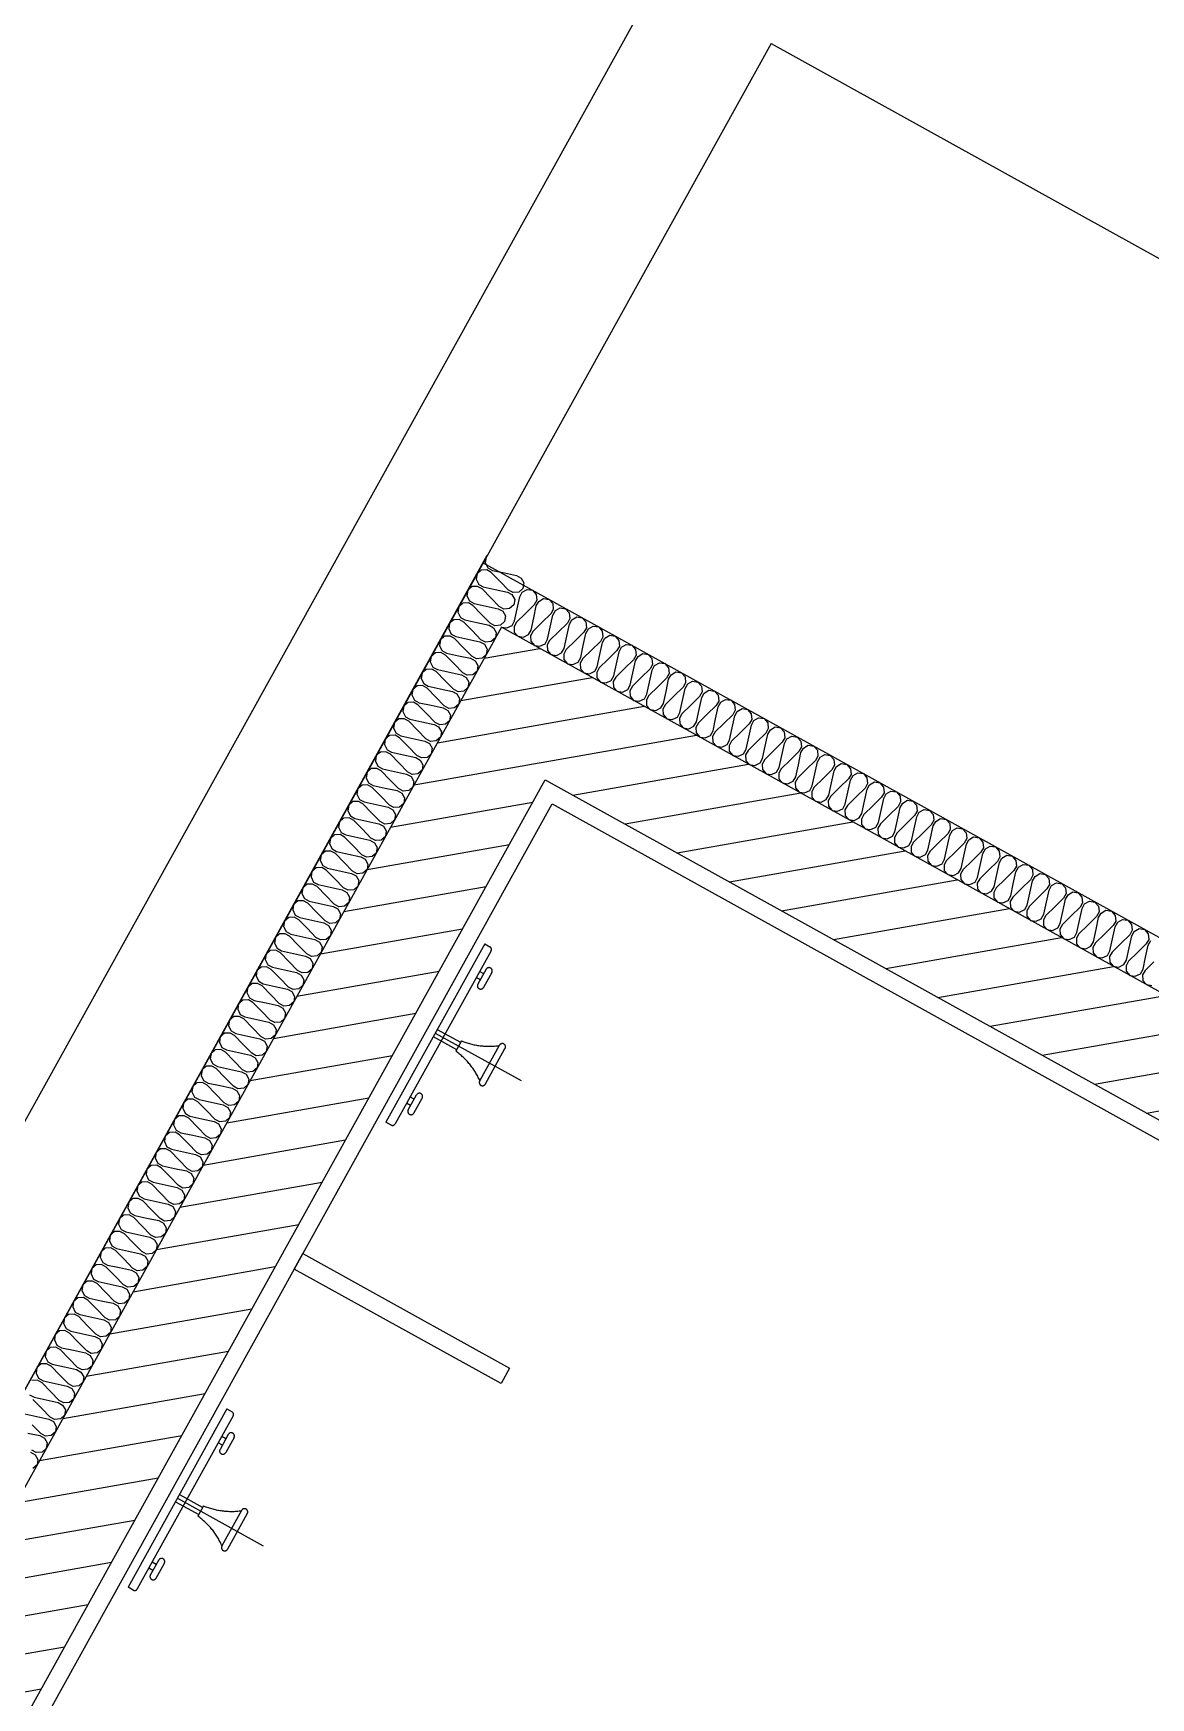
# Model space of a CAD drawing. Header units: millimetres. Extents: x -21000 to 567700, y 435000 to 850800.
# Drawn here: x 276781 to 278672, y 617824 to 620641 of the extents above; entities that cross this region are included whole.
import ezdxf
from ezdxf.xclip import XClip

# ---------------------------------------------------------------- set-up
doc = ezdxf.new("R2010")
doc.units = ezdxf.units.MM
doc.header["$LTSCALE"] = 700
doc.header["$XCLIPFRAME"] = 2
for name, pattern in [('AB_Pbase$0$12$0$HIDDEN', [0.375, 0.25, -0.125]), ('AB_Pbase$0$HIDDEN1', [0.375, 0.25, -0.125]), ('AB_Pbase$0$PHANTOM2', [1.25, 0.625, -0.125, 0.125, -0.125, 0.125, -0.125])]:
    doc.linetypes.add(name, pattern=pattern)
doc.layers.get('0').update_dxf_attribs({"color": 2})
for name, color, linetype in [('AB_Pbase$0$01-F-사우나 시설', 6, 'AB_Pbase$0$12$0$HIDDEN'), ('AB_Pbase$0$FIN', 6, 'Continuous'), ('AB_Pbase$0$HAT-BR', 5, 'Continuous'), ('AB_Pbase$0$I-EWAI_FL_WALL', 3, 'Continuous'), ('AB_Pbase$0$INS', 8, 'Continuous'), ('AB_Pbase$0$WAL', 3, 'Continuous')]:
    doc.layers.add(name, color=color, linetype=linetype)

# ---------------------------------------------------------------- blocks, each defined once
blk = doc.blocks.new('AB_Pbase$0$WRE')
at = {"layer": 'AB_Pbase$0$01-F-사우나 시설', "color": 5, "linetype": 'AB_Pbase$0$HIDDEN1', "ltscale": 100}
for p, q in [((9430, 4911.3), (9430, 5246.3)), ((9435, 5251.3), (9445, 5251.3)), ((9445, 4906.3), (9445, 5251.3)), ((9411, 5214.8), (9411, 5185.8)), ((9422, 5214.8), (9422, 5185.8)), ((9422, 5206.3), (9430, 5206.3)), ((9422, 5194.3), (9430, 5194.3)), ((9329, 5112.8), (9329, 5044.8)), ((9340, 5044.8), (9340, 5112.8)), ((9400, 5068.8), (9400, 5088.8)), ((9445, 5085.8), (9400, 5085.8)), ((9445, 5071.8), (9400, 5071.8)), ((9411, 4942.8), (9411, 4971.8)), ((9422, 4942.8), (9422, 4971.8)), ((9422, 4963.3), (9430, 4963.3)), ((9422, 4951.3), (9430, 4951.3)), ((9445, 4906.3), (9435, 4906.3))]:
    blk.add_line(p, q, dxfattribs=at)
at = {"layer": 'AB_Pbase$0$01-F-사우나 시설', "color": 1, "linetype": 'AB_Pbase$0$PHANTOM2', "ltscale": 2}
blk.add_line((9445, 5078.8), (9279, 5078.8), dxfattribs=at)
at = {"layer": 'AB_Pbase$0$01-F-사우나 시설', "color": 5, "linetype": 'AB_Pbase$0$HIDDEN1', "ltscale": 100}
for centre, radius, start, end in [((9435, 5246.3), 5, 90, 180), ((9416.5, 5214.8), 5.5, 0, 180), ((9416.5, 5185.8), 5.5, 180, 0), ((9334.5, 5113.3), 5.52, 355.0231, 184.9769), ((9414.1, 5211.2), 123.2, 232.9889, 263.4083), ((9334.5, 5044.3), 5.52, 175.0231, 4.9769), ((9414.1, 4946.5), 123.2, 96.5917, 127.0111), ((9416.5, 4971.8), 5.5, 0, 180), ((9416.5, 4942.8), 5.5, 180, 0), ((9435, 4911.3), 5, 180, 270)]:
    blk.add_arc(centre, radius, start, end, dxfattribs=at)
blk = doc.blocks.new('AB_Pbase$0$CON-106-B2F')
for p, q in [((-7230, -5330), (-2950, -5330)), ((-2950, -5550), (-7230, -5550)), ((-2950, -5550), (-2950, -7205))]:
    blk.add_line(p, q)
blk = doc.blocks.new('AB_Pbase$0$CON-106-B1F')
blk.add_blockref('AB_Pbase$0$CON-106-B2F', (0, 0))
blk = doc.blocks.new('AB_Pbase$0$지하1층 동골조')
at = {"rotation": 60.99999813646934}
blk.add_blockref('AB_Pbase$0$CON-106-B1F', (127660.4, -14071), dxfattribs=at)
blk = doc.blocks.new('AB_Pbase')
at = {"layer": 'AB_Pbase$0$HAT-BR'}
h = blk.add_hatch(dxfattribs=at)
h.set_pattern_fill('ANSI31', color=256, scale=20, angle=145)
h.paths.add_polyline_path([(235929.4, 604527.6), (236063.8, 604661.9), (238153, 602571.6), (240063.6, 606018.4), (240229.8, 605926.3), (238280.5, 602409.7), (237010.4, 601140.3), (237826.9, 600323.4), (237692.5, 600189.1), (236741.7, 601140.4), (238029, 602427)])
h.paths.add_polyline_path([(238632.8, 599517.1), (232550.1, 593437.5), (232684.4, 593303.2), (238767.1, 599382.7)])
h.paths.add_polyline_path([(239573, 598576.4), (244422.5, 593724.3), (238339.7, 587644.8), (238205.4, 587779.2), (244153.8, 593724.4), (239438.6, 598442)])
h.paths.add_polyline_path([(253366.3, 576146.8), (254890.9, 574621.3), (254756.5, 574487), (253231.9, 576012.5)], flags=17)
h.paths.add_polyline_path([(246954.3, 581883.1), (245525.6, 580455.2), (245391.3, 580589.5), (246820, 582017.5)])
h.paths.add_polyline_path([(247173.6, 582371), (252407.6, 587602.2), (252541.9, 587467.8), (247308, 582236.6)])
h.paths.add_polyline_path([(260580.1, 582120.7), (261142.4, 583135.1), (260976.2, 583227.2), (260414, 582212.8)], flags=17)
h.paths.add_polyline_path([(263886.9, 576046.1), (264234.4, 575698.5), (264194.3, 575658.4), (265114.4, 575148.5), (265206.5, 575314.6)])
edge = h.paths.add_edge_path()
edge.add_line((263638.9, 581842.7), (261303.6, 583137.2))
edge.add_line((261303.6, 583137.2), (261395.8, 583303.3))
edge.add_line((261395.8, 583303.3), (265930.7, 580789.6))
edge.add_line((265930.7, 580789.6), (269809.1, 587786.6))
edge.add_line((269809.1, 587786.6), (269975.3, 587694.4))
edge.add_line((269975.3, 587694.4), (266096.8, 580697.5))
edge.add_line((266096.8, 580697.5), (266534.1, 580455.1))
edge.add_line((266534.1, 580455.1), (266442, 580288.9))
edge.add_line((266442, 580288.9), (263805.1, 581750.6))
edge.add_line((263638.9, 581842.7), (262485.1, 579761.3))
edge.add_line((263805.1, 581750.6), (261405.4, 577421.6))
edge.add_line((262393, 579595.1), (259935.3, 580957.4))
edge.add_line((262485.1, 579761.3), (259861.3, 581215.7))
edge.add_line((262393, 579595.1), (261239.3, 577513.7))
edge.add_line((259861.3, 581215.7), (259168.1, 579965.2))
edge.add_line((259334.3, 579873.1), (259168.1, 579965.2))
edge.add_line((259935.3, 580957.4), (259334.3, 579873.1))
edge.add_line((261239.3, 577513.7), (258615.4, 578968.1))
edge.add_line((258615.4, 578968.1), (258523.3, 578802))
edge.add_line((258523.3, 578802), (263739.4, 575910.6))
edge.add_line((263739.4, 575910.6), (263879.2, 576050.4))
edge.add_line((263879.2, 576050.4), (261405.4, 577421.6))
edge = h.paths.add_edge_path()
edge.add_line((273761.7, 610263.5), (273411.9, 610457.4))
edge.add_line((273411.9, 610457.4), (273281, 610221.2))
edge.add_line((273281, 610221.2), (271837.9, 611021.2))
edge.add_line((271837.9, 611021.2), (270579.8, 608751.5))
edge.add_line((270579.8, 608751.5), (267899.1, 610237.5))
edge.add_line((267899.1, 610237.5), (268345.1, 611042.1))
edge.add_line((268345.1, 611042.1), (267907.8, 611284.5))
edge.add_line((267907.8, 611284.5), (267461.8, 610479.9))
edge.add_line((267461.8, 610479.9), (264676.1, 612024))
edge.add_line((264676.1, 612024), (266867.4, 615977.3))
edge.add_line((266867.4, 615977.3), (266701.3, 616069.4))
edge.add_line((266701.3, 616069.4), (265295.3, 613533))
edge.add_line((265295.3, 613533), (264945.5, 613726.9))
edge.add_line((264945.5, 613726.9), (264853.4, 613560.7))
edge.add_line((264853.4, 613560.7), (265203.2, 613366.8))
edge.add_line((265203.2, 613366.8), (264417.8, 611949.9))
edge.add_line((264417.8, 611949.9), (276229.5, 605402.6))
edge.add_line((276229.5, 605402.6), (278088.8, 608756.8))
edge.add_line((278088.8, 608756.8), (278565.5, 608492.5))
edge.add_line((278565.5, 608492.5), (278798.2, 608912.4))
edge.add_line((278798.2, 608912.4), (278719.4, 608956))
edge.add_line((278719.4, 608956), (278578.9, 608702.3))
edge.add_line((278578.9, 608702.3), (278093.4, 608971.4))
edge.add_line((278093.4, 608971.4), (278825.5, 610292.1))
edge.add_line((278825.5, 610292.1), (278746.8, 610335.7))
edge.add_line((278746.8, 610335.7), (278092.3, 609155))
edge.add_line((278092.3, 609155), (277414.5, 609530.7))
edge.add_line((277414.5, 609530.7), (277370.8, 609452))
edge.add_line((277370.8, 609452), (278048.7, 609076.3))
edge.add_line((278048.7, 609076.3), (276155.5, 605660.9))
edge.add_line((276155.5, 605660.9), (275027.2, 606286.3))
edge.add_line((275027.2, 606286.3), (275473.2, 607090.9))
edge.add_line((275473.2, 607090.9), (275394.5, 607134.6))
edge.add_line((275394.5, 607134.6), (274948.5, 606329.9))
edge.add_line((274948.5, 606329.9), (274668.6, 606485.1))
edge.add_line((274668.6, 606485.1), (275114.6, 607289.7))
edge.add_line((275114.6, 607289.7), (275035.9, 607333.3))
edge.add_line((275035.9, 607333.3), (274589.9, 606528.7))
edge.add_line((274589.9, 606528.7), (270746, 608659.4))
edge.add_line((270746, 608659.4), (271911.9, 610762.9))
edge.add_line((271911.9, 610762.9), (273538.7, 609861.1))
edge.add_line((273538.7, 609861.1), (273766.6, 610272.2))
h.paths.add_polyline_path([(249823.9, 630123.9), (248214.6, 631015.9), (248122.5, 630849.7), (249731.8, 629957.7)])
h.paths.add_polyline_path([(264448.6, 621462.8), (264706.6, 621319.7), (264798.7, 621485.9), (263959.1, 621951.3), (263866.9, 621785.1), (264282.4, 621554.9), (263271.6, 619731.3), (263437.7, 619639.2)])
h.paths.add_polyline_path([(269499.6, 619034.5), (268660, 619499.9), (268567.9, 619333.7), (269048.9, 619067.1), (267972.6, 617125.4), (268138.8, 617033.3), (269215.1, 618975), (269407.5, 618868.3)])
h.paths.add_polyline_path([(278950.9, 618872.1), (277573.4, 619635.6), (275440.2, 615787.3), (272265.3, 617547.2), (272173.2, 617381), (274499.7, 616091.4), (273527.6, 614337.8), (273693.8, 614245.7), (274665.9, 615999.3), (276004, 615257.5), (276166.4, 615550.5), (275676.7, 615822), (277647.4, 619377.4), (278858.8, 618705.9)])
h.paths.add_polyline_path([(271683.5, 616497.6), (271517.4, 616589.7), (270492, 614739.9), (270658.2, 614647.8)])
h.paths.add_polyline_path([(266121, 619581), (265095.6, 617731.2), (264929.4, 617823.3), (265954.8, 619673.1)])
h.paths.add_polyline_path([(264405.1, 617124.9), (264497.2, 617291.1), (264296.1, 617402.6), (264203.9, 617236.4)])
edge = h.paths.add_edge_path()
edge.add_line((261140, 623342.4), (261232.1, 623508.6))
edge.add_line((261232.1, 623508.6), (257484.4, 625586))
edge.add_line((257484.4, 625586), (257392.3, 625419.8))
edge.add_line((257392.3, 625419.8), (258756.7, 624663.5))
edge.add_line((258756.7, 624663.5), (257030.8, 621549.9))
edge.add_line((257030.8, 621549.9), (255666.4, 622306.2))
edge.add_line((255666.4, 622306.2), (255622.7, 622227.5))
edge.add_line((255622.7, 622227.5), (256987.1, 621471.2))
edge.add_line((256987.1, 621471.2), (256735, 621016.4))
edge.add_line((256735, 621016.4), (256813.8, 620972.7))
edge.add_line((256813.8, 620972.7), (258835.4, 624619.9))
edge.add_line((258835.4, 624619.9), (261140, 623342.4))
h.paths.add_polyline_path([(252295.3, 623557.4), (252251.7, 623478.7), (252800.5, 623174.5), (252844.1, 623253.2)], flags=17)
h.paths.add_polyline_path([(278024, 614023.5), (278741.6, 615317.9), (277798.7, 613617.1), (277877.5, 613573.4), (278119.7, 614010.5), (279335.4, 613336.6), (279379.1, 613415.3), (278163.4, 614089.2), (278820.3, 615274.3), (278741.6, 615317.9)])
h.paths.add_polyline_path([(276999.8, 611990.1), (277047.9, 611963.4), (276926.7, 611744.8), (276799.9, 611815.1), (277163.5, 612471), (277242.2, 612427.4)], flags=17)
h.paths.add_polyline_path([(275349.5, 612653.4), (275456.1, 612845.8), (275766.5, 612673.7), (275659.8, 612481.3)], flags=17)
h.paths.add_polyline_path([(274915.1, 612859.8), (274748.9, 612952), (274506.5, 612514.6), (274672.7, 612422.5)], flags=17)
h.paths.add_polyline_path([(279024.5, 610867.8), (280144.5, 612888.1), (280223.2, 612844.5), (279103.3, 610824.1)])
h.paths.add_polyline_path([(279601.8, 610547.8), (280721.7, 612568.2), (280800.4, 612524.5), (279680.5, 610504.2)])
edge = h.paths.add_edge_path()
edge.add_line((268115.9, 579441.1), (268710.6, 579111.4))
edge.add_line((268710.6, 579111.4), (268676.7, 579050.2))
edge.add_line((268676.7, 579050.2), (271436.1, 577520.6))
edge.add_line((271436.1, 577520.6), (271470, 577581.9))
edge.add_line((271470, 577581.9), (271528.2, 577686.8))
edge.add_line((271528.2, 577686.8), (268174.1, 579546.1))
edge.add_line((268174.1, 579546.1), (268115.9, 579441.1))
h.paths.add_polyline_path([(252546, 576288.4), (251117.3, 574860.5), (254615.6, 571360.4), (257807.1, 577118), (257640.9, 577210.2), (255736.8, 573775), (255682.7, 573829.2), (255548.3, 573694.9), (255641, 573602.1), (254521.2, 571582.1), (251315.3, 574789.7), (252680.4, 576154.1)])
h.paths.add_polyline_path([(254748.7, 622094.5), (254457.8, 621569.8), (254624, 621477.7), (254914.9, 622002.4)], flags=17)
h.paths.add_polyline_path([(260390.1, 620339.5), (260224, 620431.6), (261377.8, 622513.2), (261544, 622421.1)])
h.paths.add_polyline_path([(246694.2, 601788.4), (244262.8, 603136.2), (244354.9, 603302.4), (246786.3, 601954.6)])
h.paths.add_polyline_path([(264513.8, 616681.6), (263362.4, 614604.4), (263948.4, 614279.6), (263856.3, 614113.4), (262500.6, 614864.9), (262592.7, 615031.1), (263196.2, 614696.5), (264347.6, 616773.8)])
h.paths.add_polyline_path([(251505.8, 616203), (251413.7, 616036.9), (267384.3, 607184.2), (267476.4, 607350.4)])
h.paths.add_polyline_path([(271057.7, 605148), (274188.8, 603412.4), (272429, 600237.5), (270189.9, 601478.7), (270097.8, 601312.5), (274624, 598803.6), (274716.1, 598969.8), (272595.1, 600145.4), (274355, 603320.3), (277464.3, 601596.8), (270405.5, 588862.3), (265870.5, 591376.1), (265778.4, 591209.9), (270479.5, 588604), (277722.6, 601670.9), (271149.8, 605314.2)])
h.paths.add_polyline_path([(255481.8, 630440.5), (255389.7, 630274.4), (255792, 630051.4), (254296.4, 627353.1), (254375.1, 627309.5), (255870.8, 630007.7), (258726.4, 628424.8), (257230.8, 625726.6), (257396.9, 625634.5), (258984.7, 628498.9)])
h.paths.add_polyline_path([(252754.7, 624571.9), (253714.6, 626303.6), (253793.4, 626260), (252833.4, 624528.2)])
h.paths.add_polyline_path([(271454, 617733.9), (271546.1, 617900.1), (271143.9, 618123.1), (271051.8, 617956.9)])
h.paths.add_polyline_path([(274129.6, 612597.8), (274173.2, 612676.5), (272975, 613340.7), (272679.2, 612807.2), (272845.4, 612715.1), (273097.5, 613169.9)], flags=17)
h.paths.add_polyline_path([(261119, 615848), (261285.2, 615755.9), (262691.1, 618292.3), (262525, 618384.4)])
h.paths.add_polyline_path([(261302.7, 615746.2), (261210.6, 615580), (261503.6, 615417.6), (261595.7, 615583.7)], flags=17)
h.paths.add_polyline_path([(260779.6, 615235.7), (260945.8, 615143.6), (260407.7, 614172.8), (247559.5, 621294.6), (247428.3, 621367.4), (245110.6, 622652.1), (245202.7, 622818.3), (246042.3, 622352.9), (246488.4, 623157.5), (246654.5, 623065.4), (246208.5, 622260.8), (248062.7, 621233), (249400.8, 623646.9), (248952.5, 623895.4), (248996.2, 623974.1), (249984.5, 623426.3), (249940.9, 623347.5), (249479.5, 623603.3), (248141.4, 621189.3), (250017.5, 620149.4), (251359.6, 622570.7), (250948.5, 622798.5), (250988.1, 622869.9), (251939.3, 622342.7), (251895.6, 622264), (251434.3, 622519.7), (250096.2, 620105.8), (252811.9, 618600.4), (253257.9, 619405.1), (253336.6, 619361.5), (252890.6, 618556.8), (253257.9, 618353.2), (254159.7, 619980), (253792.3, 620183.6), (253676, 619973.7), (253597.3, 620017.3), (253905.1, 620572.7), (254071.3, 620480.6), (253971.9, 620301.3), (254627.9, 619937.7), (254535.8, 619771.5), (254238.4, 619936.4), (253336.7, 618309.6), (254613.6, 617601.7), (255607.5, 619394.7), (255773.6, 619302.6), (254779.8, 617509.6), (260333.6, 614431.1)])
h.paths.add_polyline_path([(251257.3, 624727.3), (251091.2, 624819.4), (250887.5, 624452.1), (248071, 626013.3), (247978.9, 625847.1), (247979.1, 625847), (246827.7, 623769.8), (246993.9, 623677.6), (248145.3, 625754.9), (251552, 623866.5), (251644.1, 624032.7), (251053.7, 624359.9)])
h.paths.add_polyline_path([(239278.8, 608614.4), (239444.9, 608522.3), (239503.1, 608627.2), (240058.5, 608319.4), (240150.6, 608485.5), (239595.2, 608793.4), (239937, 609410), (239416.6, 609698.5), (239373, 609619.7), (239727.2, 609423.4)], flags=17)
h.paths.add_polyline_path([(249096, 617321.6), (249188.1, 617487.8), (246328.1, 619073.1), (246196.9, 619145.8), (244727.6, 619960.3), (244635.4, 619794.1)])
h.paths.add_polyline_path([(244912.1, 609773.6), (245004.2, 609939.8), (238523.3, 613532.3), (235245.5, 607619), (234042, 606416.1), (235434.6, 605022.7), (235569, 605157.1), (234240, 606486.8), (235318, 607564.2), (236122.2, 609014.9), (238706.7, 607582.3), (238270.4, 606795.2), (238991.9, 606395.2), (239084, 606561.4), (238528.6, 606869.2), (239047.4, 607805.1), (238881.2, 607897.2), (238798.8, 607748.5), (238357.1, 607993.3), (239086.7, 609309.6), (239008, 609353.3), (238278.4, 608037), (236214.3, 609181.1), (238509.9, 613322.4), (242795.5, 610946.9), (241038.1, 607776.4), (241204.2, 607684.3), (242961.7, 610854.8)])
h.paths.add_polyline_path([(254770.9, 631457.8), (254937, 631365.6), (255145.7, 631742.1), (254979.5, 631834.2)])
h.paths.add_polyline_path([(254539.5, 630648.5), (254373.3, 630740.6), (254143, 630325.1), (253548.3, 630654.8), (253504.7, 630576.1), (254099.4, 630246.4), (253042.5, 628339.7), (251765.6, 629047.6), (252822.5, 630954.2), (252848.7, 630939.7), (252892.3, 631018.4), (252787.4, 631076.6), (251686.9, 629091.2), (250436.1, 629784.5), (250344, 629618.3), (251594.7, 628925), (250494.2, 626939.6), (250599.2, 626881.5), (250642.8, 626960.2), (250616.6, 626974.7), (251673.5, 628881.4), (252950.4, 628173.6), (251893.5, 626266.9), (251298.8, 626596.6), (251255.1, 626517.9), (251849.9, 626188.2), (251488.7, 625536.6), (251654.9, 625444.5)])
at = {"layer": 'AB_Pbase$0$FIN'}
for p, q in [((275409, 615896.1), (277549.4, 619757.5)), ((278989.7, 618942), (277542, 619744.5)), ((275717.4, 615833.7), (277659.1, 619336.6)), ((277659.1, 619336.6), (280164.9, 617947.6))]:
    blk.add_line(p, q, dxfattribs=at)
at = {"layer": 'AB_Pbase$0$I-EWAI_FL_WALL', "color": 7}
blk.add_lwpolyline([(277587.2, 618381.7), (277572.6, 618355.5), (277222.8, 618549.4), (277237.3, 618575.6)], close=True, dxfattribs=at)
at = {"layer": 'AB_Pbase$0$INS'}
for points in [[(277547.5, 619754), (277546, 619744.8), (277550.3, 619736), (277558, 619731.7), (277578.4, 619727.3), (277598.8, 619722.8), (277606.5, 619718.6), (277611.2, 619710.5), (277609.7, 619701.2), (277602.6, 619695.1), (277592.9, 619694.1), (277585.2, 619698.3), (277570.7, 619713.3), (277556.1, 619728.2), (277548.4, 619732.5), (277539, 619732.2), (277532, 619726), (277530.5, 619716.8), (277534.8, 619708), (277542.5, 619703.7), (277562.9, 619699.3), (277583.3, 619694.8), (277591, 619690.6), (277595.7, 619682.5), (277594.2, 619673.2), (277587.1, 619667.1), (277577.4, 619666.1), (277569.7, 619670.3), (277555.1, 619685.3), (277540.6, 619700.2), (277532.9, 619704.5), (277523.5, 619704.2), (277516.5, 619698), (277515, 619688.8), (277519.3, 619680), (277527, 619675.7), (277547.4, 619671.3), (277567.8, 619666.9), (277575.5, 619662.6), (277580.1, 619654.5), (277578.7, 619645.3), (277571.6, 619639.1), (277561.9, 619638.1), (277554.2, 619642.4), (277539.6, 619657.3), (277525, 619672.2), (277517.3, 619676.5), (277508, 619676.2), (277501, 619670.1), (277499.5, 619660.8), (277503.8, 619652), (277511.5, 619647.8), (277531.9, 619643.3), (277552.3, 619638.9), (277560, 619634.6), (277564.6, 619626.5), (277563.2, 619617.3), (277556.1, 619611.1), (277546.4, 619610.1), (277538.7, 619614.4), (277524.1, 619629.3), (277509.5, 619644.3), (277501.8, 619648.5), (277492.5, 619648.2), (277485.4, 619642.1), (277484, 619632.8), (277488.3, 619624), (277496, 619619.8), (277516.4, 619615.3), (277536.8, 619610.9), (277544.5, 619606.6), (277549.1, 619598.5), (277547.7, 619589.3), (277540.6, 619583.1), (277530.9, 619582.1), (277523.2, 619586.4), (277508.6, 619601.3), (277494, 619616.3), (277486.3, 619620.5), (277477, 619620.2), (277469.9, 619614.1), (277468.5, 619604.8), (277472.7, 619596.1), (277480.4, 619591.8), (277500.8, 619587.3), (277521.2, 619582.9), (277528.9, 619578.6), (277533.6, 619570.5), (277532.1, 619561.3), (277525.1, 619555.2), (277515.4, 619554.1), (277507.7, 619558.4), (277493.1, 619573.3), (277478.5, 619588.3), (277470.8, 619592.6), (277461.5, 619592.2), (277454.4, 619586.1), (277452.9, 619576.8), (277457.2, 619568.1), (277464.9, 619563.8), (277485.3, 619559.3), (277505.7, 619554.9), (277513.4, 619550.6), (277518.1, 619542.6), (277516.6, 619533.3), (277509.6, 619527.2), (277499.8, 619526.1), (277492.2, 619530.4), (277477.6, 619545.4), (277463, 619560.3), (277455.3, 619564.6), (277446, 619564.2), (277438.9, 619558.1), (277437.4, 619548.9), (277441.7, 619540.1), (277449.4, 619535.8), (277469.8, 619531.4), (277490.2, 619526.9), (277497.9, 619522.6), (277502.6, 619514.6), (277501.1, 619505.3), (277494, 619499.2), (277484.3, 619498.2), (277476.6, 619502.4), (277462.1, 619517.4), (277447.5, 619532.3), (277439.8, 619536.6), (277430.5, 619536.3), (277423.4, 619530.1), (277421.9, 619520.9), (277426.2, 619512.1), (277433.9, 619507.8), (277454.3, 619503.4), (277474.7, 619498.9), (277482.4, 619494.7), (277487.1, 619486.6), (277485.6, 619477.3), (277478.5, 619471.2), (277468.8, 619470.2), (277461.1, 619474.4), (277446.5, 619489.4), (277432, 619504.3), (277424.3, 619508.6), (277414.9, 619508.3), (277407.9, 619502.1), (277406.4, 619492.9), (277410.7, 619484.1), (277418.4, 619479.8), (277438.8, 619475.4), (277459.2, 619470.9), (277466.9, 619466.7), (277471.6, 619458.6), (277470.1, 619449.3), (277463, 619443.2), (277453.3, 619442.2), (277445.6, 619446.4), (277431, 619461.4), (277416.4, 619476.3), (277408.7, 619480.6), (277399.4, 619480.3), (277392.4, 619474.1), (277390.9, 619464.9), (277395.2, 619456.1), (277402.9, 619451.8), (277423.3, 619447.4), (277443.7, 619442.9), (277451.4, 619438.7), (277456, 619430.6), (277454.6, 619421.4), (277447.5, 619415.2), (277437.8, 619414.2), (277430.1, 619418.5), (277415.5, 619433.4), (277400.9, 619448.3), (277393.2, 619452.6), (277383.9, 619452.3), (277376.8, 619446.1), (277375.4, 619436.9), (277379.7, 619428.1), (277387.4, 619423.9), (277407.8, 619419.4), (277428.2, 619415), (277435.9, 619410.7), (277440.5, 619402.6), (277439.1, 619393.4), (277432, 619387.2), (277422.3, 619386.2), (277414.6, 619390.5), (277400, 619405.4), (277385.4, 619420.4), (277377.7, 619424.6), (277368.4, 619424.3), (277361.3, 619418.2), (277359.9, 619408.9), (277364.1, 619400.1), (277371.8, 619395.9), (277392.2, 619391.4), (277412.6, 619387), (277420.3, 619382.7), (277425, 619374.6), (277423.5, 619365.4), (277416.5, 619359.2), (277406.8, 619358.2), (277399.1, 619362.5), (277384.5, 619377.4), (277369.9, 619392.4), (277362.2, 619396.6), (277352.9, 619396.3), (277345.8, 619390.2), (277344.3, 619380.9), (277348.6, 619372.1), (277356.3, 619367.9), (277376.7, 619363.4), (277397.1, 619359), (277404.8, 619354.7), (277409.5, 619346.6), (277408, 619337.4), (277401, 619331.2), (277391.3, 619330.2), (277383.6, 619334.5), (277369, 619349.4), (277354.4, 619364.4), (277346.7, 619368.6), (277337.4, 619368.3), (277330.3, 619362.2), (277328.8, 619352.9), (277333.1, 619344.2), (277340.8, 619339.9), (277361.2, 619335.4), (277381.6, 619331), (277389.3, 619326.7), (277394, 619318.7), (277392.5, 619309.4), (277385.5, 619303.3), (277375.7, 619302.2), (277368, 619306.5), (277353.5, 619321.5), (277338.9, 619336.4), (277331.2, 619340.7), (277321.9, 619340.3), (277314.8, 619334.2), (277313.3, 619324.9), (277317.6, 619316.2), (277325.3, 619311.9), (277345.7, 619307.5), (277366.1, 619303), (277373.8, 619298.7), (277378.5, 619290.7), (277377, 619281.4), (277369.9, 619275.3), (277360.2, 619274.3), (277352.5, 619278.5), (277337.9, 619293.5), (277323.4, 619308.4), (277315.7, 619312.7), (277306.3, 619312.4), (277299.3, 619306.2), (277297.8, 619297), (277302.1, 619288.2), (277309.8, 619283.9), (277330.2, 619279.5), (277350.6, 619275), (277358.3, 619270.8), (277363, 619262.7), (277361.5, 619253.4), (277354.4, 619247.3), (277344.7, 619246.3), (277337, 619250.5), (277322.4, 619265.5), (277307.8, 619280.4), (277300.2, 619284.7), (277290.8, 619284.4), (277283.8, 619278.2), (277282.3, 619269), (277286.6, 619260.2), (277294.3, 619255.9), (277314.7, 619251.5), (277335.1, 619247), (277342.8, 619242.8), (277347.4, 619234.7), (277346, 619225.4), (277338.9, 619219.3), (277329.2, 619218.3), (277321.5, 619222.5), (277306.9, 619237.5), (277292.3, 619252.4), (277284.6, 619256.7), (277275.3, 619256.4), (277268.2, 619250.2), (277266.8, 619241), (277271.1, 619232.2), (277278.8, 619227.9), (277299.2, 619223.5), (277319.6, 619219), (277327.3, 619214.8), (277331.9, 619206.7), (277330.5, 619197.5), (277323.4, 619191.3), (277313.7, 619190.3), (277306, 619194.6), (277291.4, 619209.5), (277276.8, 619224.4), (277269.1, 619228.7), (277259.8, 619228.4), (277252.7, 619222.2), (277251.3, 619213), (277255.5, 619204.2), (277263.2, 619200), (277283.6, 619195.5), (277304, 619191.1), (277311.7, 619186.8), (277316.4, 619178.7), (277314.9, 619169.5), (277307.9, 619163.3), (277298.2, 619162.3), (277290.5, 619166.6), (277275.9, 619181.5), (277261.3, 619196.5), (277253.6, 619200.7), (277244.3, 619200.4), (277237.2, 619194.3), (277235.8, 619185), (277240, 619176.2), (277247.7, 619172), (277268.1, 619167.5), (277288.5, 619163.1), (277296.2, 619158.8), (277300.9, 619150.7), (277299.4, 619141.5), (277292.4, 619135.3), (277282.7, 619134.3), (277275, 619138.6), (277260.4, 619153.5), (277245.8, 619168.5), (277238.1, 619172.7), (277228.8, 619172.4), (277221.7, 619166.3), (277220.2, 619157), (277224.5, 619148.2), (277232.2, 619144), (277252.6, 619139.5), (277273, 619135.1), (277280.7, 619130.8), (277285.4, 619122.7), (277283.9, 619113.5), (277276.9, 619107.3), (277267.1, 619106.3), (277259.4, 619110.6), (277244.9, 619125.5), (277230.3, 619140.5), (277222.6, 619144.7), (277213.3, 619144.4), (277206.2, 619138.3), (277204.7, 619129), (277209, 619120.3), (277216.7, 619116), (277237.1, 619111.5), (277257.5, 619107.1), (277265.2, 619102.8), (277269.9, 619094.8), (277268.4, 619085.5), (277261.3, 619079.4), (277251.6, 619078.3), (277243.9, 619082.6), (277229.3, 619097.5), (277214.8, 619112.5), (277207.1, 619116.8), (277197.7, 619116.4), (277190.7, 619110.3), (277189.2, 619101), (277193.5, 619092.3), (277201.2, 619088), (277221.6, 619083.6), (277242, 619079.1), (277249.7, 619074.8), (277254.4, 619066.8), (277252.9, 619057.5), (277245.8, 619051.4), (277236.1, 619050.4), (277228.4, 619054.6), (277213.8, 619069.6), (277199.2, 619084.5), (277191.6, 619088.8), (277182.2, 619088.5), (277175.2, 619082.3), (277173.7, 619073.1), (277178, 619064.3), (277185.7, 619060), (277206.1, 619055.6), (277226.5, 619051.1), (277234.2, 619046.9), (277238.8, 619038.8), (277237.4, 619029.5), (277230.3, 619023.4), (277220.6, 619022.4), (277212.9, 619026.6), (277198.3, 619041.6), (277183.7, 619056.5), (277176, 619060.8), (277166.7, 619060.5), (277159.6, 619054.3), (277158.2, 619045.1), (277162.5, 619036.3), (277170.2, 619032), (277190.6, 619027.6), (277211, 619023.1), (277218.7, 619018.9), (277223.3, 619010.8), (277221.9, 619001.5), (277214.8, 618995.4), (277205.1, 618994.4), (277197.4, 618998.6), (277182.8, 619013.6), (277168.2, 619028.5), (277160.5, 619032.8), (277151.2, 619032.5), (277144.1, 619026.3), (277142.7, 619017.1), (277147, 619008.3), (277154.6, 619004), (277175, 618999.6), (277195.4, 618995.1), (277203.1, 618990.9), (277207.8, 618982.8), (277206.3, 618973.6), (277199.3, 618967.4), (277189.6, 618966.4), (277181.9, 618970.7), (277167.3, 618985.6), (277152.7, 619000.5), (277145, 619004.8), (277135.7, 619004.5), (277128.6, 618998.3), (277127.2, 618989.1), (277131.4, 618980.3), (277139.1, 618976.1), (277159.5, 618971.6), (277179.9, 618967.2), (277187.6, 618962.9), (277192.3, 618954.8), (277190.8, 618945.6), (277183.8, 618939.4), (277174.1, 618938.4), (277166.4, 618942.7), (277151.8, 618957.6), (277137.2, 618972.6), (277129.5, 618976.8), (277120.2, 618976.5), (277113.1, 618970.4), (277111.6, 618961.1), (277115.9, 618952.3), (277123.6, 618948.1), (277144, 618943.6), (277164.4, 618939.2), (277172.1, 618934.9), (277176.8, 618926.8), (277175.3, 618917.6), (277168.3, 618911.4), (277158.5, 618910.4), (277150.8, 618914.7), (277136.3, 618929.6), (277121.7, 618944.6), (277114, 618948.8), (277104.7, 618948.5), (277097.6, 618942.4), (277096.1, 618933.1), (277100.4, 618924.3), (277108.1, 618920.1), (277128.5, 618915.6), (277148.9, 618911.2), (277156.6, 618906.9), (277161.3, 618898.8), (277159.8, 618889.6), (277152.7, 618883.4), (277143, 618882.4), (277135.3, 618886.7), (277120.7, 618901.6), (277106.2, 618916.6), (277098.5, 618920.8), (277089.1, 618920.5), (277082.1, 618914.4), (277080.6, 618905.1), (277084.9, 618896.4), (277092.6, 618892.1), (277113, 618887.6), (277133.4, 618883.2), (277141.1, 618878.9), (277145.8, 618870.8), (277144.3, 618861.6), (277137.2, 618855.5), (277127.5, 618854.4), (277119.8, 618858.7), (277105.2, 618873.6), (277090.7, 618888.6), (277083, 618892.9), (277073.6, 618892.5), (277066.6, 618886.4), (277065.1, 618877.1), (277069.4, 618868.4), (277077.1, 618864.1), (277097.5, 618859.7), (277117.9, 618855.2), (277125.6, 618850.9), (277130.2, 618842.9), (277128.8, 618833.6), (277121.7, 618827.5), (277112, 618826.4), (277104.3, 618830.7), (277089.7, 618845.7), (277075.1, 618860.6), (277067.4, 618864.9), (277058.1, 618864.5), (277051.1, 618858.4), (277049.6, 618849.2), (277053.9, 618840.4), (277061.6, 618836.1), (277082, 618831.7), (277102.4, 618827.2), (277110.1, 618822.9), (277114.7, 618814.9), (277113.3, 618805.6), (277106.2, 618799.5), (277096.5, 618798.5), (277088.8, 618802.7), (277074.2, 618817.7), (277059.6, 618832.6), (277051.9, 618836.9), (277042.6, 618836.6), (277035.5, 618830.4), (277034.1, 618821.2), (277038.4, 618812.4), (277046, 618808.1), (277066.5, 618803.7), (277086.9, 618799.2), (277094.5, 618795), (277099.2, 618786.9), (277097.8, 618777.6), (277090.7, 618771.5), (277081, 618770.5), (277073.3, 618774.7), (277058.7, 618789.7), (277044.1, 618804.6), (277036.4, 618808.9), (277027.1, 618808.6), (277020, 618802.4), (277018.6, 618793.2), (277022.8, 618784.4), (277030.5, 618780.1), (277050.9, 618775.7), (277071.3, 618771.2), (277079, 618767), (277083.7, 618758.9), (277082.2, 618749.6), (277075.2, 618743.5), (277065.5, 618742.5), (277057.8, 618746.8), (277043.2, 618761.7), (277028.6, 618776.6), (277020.9, 618780.9), (277011.6, 618780.6), (277004.5, 618774.4), (277003, 618765.2), (277007.3, 618756.4), (277015, 618752.1), (277035.4, 618747.7), (277055.8, 618743.3), (277063.5, 618739), (277068.2, 618730.9), (277066.7, 618721.7), (277059.7, 618715.5), (277049.9, 618714.5), (277042.2, 618718.8), (277027.7, 618733.7), (277013.1, 618748.7), (277005.4, 618752.9), (276996.1, 618752.6), (276989, 618746.5), (276987.5, 618737.2), (276991.8, 618728.4), (276999.5, 618724.2), (277019.9, 618719.7), (277040.3, 618715.3), (277048, 618711), (277052.7, 618702.9), (277051.2, 618693.7), (277044.1, 618687.5), (277034.4, 618686.5), (277026.7, 618690.8), (277012.2, 618705.7), (276997.6, 618720.7), (276989.9, 618724.9), (276980.5, 618724.6), (276973.5, 618718.5), (276972, 618709.2), (276976.3, 618700.4), (276984, 618696.2), (277004.4, 618691.7), (277024.8, 618687.3), (277032.5, 618683), (277037.2, 618674.9), (277035.7, 618665.7), (277028.6, 618659.5), (277018.9, 618658.5), (277011.2, 618662.8), (276996.6, 618677.7), (276982.1, 618692.7), (276974.4, 618696.9), (276965, 618696.6), (276958, 618690.5), (276956.5, 618681.2), (276960.8, 618672.5), (276968.5, 618668.2), (276988.9, 618663.7), (277009.3, 618659.3), (277017, 618655), (277021.6, 618646.9), (277020.2, 618637.7), (277013.1, 618631.6), (277003.4, 618630.5), (276995.7, 618634.8), (276981.1, 618649.7), (276966.5, 618664.7), (276958.8, 618669), (276949.5, 618668.6), (276942.5, 618662.5), (276941, 618653.2), (276945.3, 618644.5), (276953, 618640.2), (276973.4, 618635.7), (276993.8, 618631.3), (277001.5, 618627), (277006.1, 618619), (277004.7, 618609.7), (276997.6, 618603.6), (276987.9, 618602.5), (276980.2, 618606.8), (276965.6, 618621.8), (276951, 618636.7), (276943.3, 618641), (276934, 618640.6), (276926.9, 618634.5), (276925.5, 618625.3), (276929.8, 618616.5), (276937.5, 618612.2), (276957.9, 618607.8), (276978.3, 618603.3), (276986, 618599), (276990.6, 618591), (276989.2, 618581.7), (276982.1, 618575.6), (276972.4, 618574.6), (276964.7, 618578.8), (276950.1, 618593.8), (276935.5, 618608.7), (276927.8, 618613), (276918.5, 618612.7), (276911.4, 618606.5), (276910, 618597.3), (276914.2, 618588.5), (276921.9, 618584.2), (276942.3, 618579.8), (276962.7, 618575.3), (276970.4, 618571.1), (276975.1, 618563), (276973.6, 618553.7), (276966.6, 618547.6), (276956.9, 618546.6), (276949.2, 618550.8), (276934.6, 618565.8), (276920, 618580.7), (276912.3, 618585), (276903, 618584.7), (276895.9, 618578.5), (276894.4, 618569.3), (276898.7, 618560.5), (276906.4, 618556.2), (276926.8, 618551.8), (276947.2, 618547.3), (276954.9, 618543.1), (276959.6, 618535), (276958.1, 618525.7), (276951.1, 618519.6), (276941.3, 618518.6), (276933.7, 618522.8), (276919.1, 618537.8), (276904.5, 618552.7), (276896.8, 618557), (276887.5, 618556.7), (276880.4, 618550.5), (276878.9, 618541.3), (276883.2, 618532.5), (276890.9, 618528.2), (276911.3, 618523.8), (276931.7, 618519.3), (276939.4, 618515.1), (276944.1, 618507), (276942.6, 618497.8), (276935.5, 618491.6), (276925.8, 618490.6), (276918.1, 618494.9), (276903.6, 618509.8), (276889, 618524.7), (276881.3, 618529), (276872, 618528.7), (276864.9, 618522.5), (276863.4, 618513.3), (276867.7, 618504.5), (276875.4, 618500.3), (276895.8, 618495.8), (276916.2, 618491.4), (276923.9, 618487.1), (276928.6, 618479), (276927.1, 618469.8), (276920, 618463.6), (276910.3, 618462.6), (276902.6, 618466.9), (276888, 618481.8), (276873.5, 618496.8), (276865.8, 618501), (276856.4, 618500.7), (276849.4, 618494.6), (276847.9, 618485.3), (276852.2, 618476.5), (276859.9, 618472.3), (276880.3, 618467.8), (276900.7, 618463.4), (276908.4, 618459.1), (276913.1, 618451), (276911.6, 618441.8), (276904.5, 618435.6), (276894.8, 618434.6), (276887.1, 618438.9), (276872.5, 618453.8), (276857.9, 618468.8), (276850.2, 618473), (276840.9, 618472.7), (276833.9, 618466.6), (276832.4, 618457.3), (276836.7, 618448.5), (276844.4, 618444.3), (276864.8, 618439.8), (276885.2, 618435.4), (276892.9, 618431.1), (276897.5, 618423), (276896.1, 618413.8), (276889, 618407.6), (276879.3, 618406.6), (276871.6, 618410.9), (276857, 618425.8), (276842.4, 618440.8), (276834.7, 618445.1), (276825.4, 618444.7), (276818.3, 618438.6), (276816.9, 618429.3), (276821.2, 618420.6), (276828.9, 618416.3), (276849.3, 618411.8), (276869.7, 618407.4), (276877.4, 618403.1), (276882, 618395.1), (276880.6, 618385.8), (276873.5, 618379.7), (276863.8, 618378.6), (276856.1, 618382.9), (276841.5, 618397.9), (276826.9, 618412.8), (276819.2, 618417.1), (276809.9, 618416.7), (276802.8, 618410.6), (276801.4, 618401.4), (276805.6, 618392.6), (276813.3, 618388.3), (276833.7, 618383.9), (276854.1, 618379.4), (276861.8, 618375.1), (276866.5, 618367.1), (276865, 618357.8), (276858, 618351.7), (276848.3, 618350.7), (276840.6, 618354.9), (276826, 618369.9), (276811.4, 618384.8), (276803.7, 618389.1), (276794.4, 618388.8), (276787.3, 618382.6), (276785.8, 618373.4), (276790.1, 618364.6), (276797.8, 618360.3), (276818.2, 618355.9), (276838.6, 618351.4), (276846.3, 618347.2), (276851, 618339.1), (276849.5, 618329.8), (276842.5, 618323.7), (276832.8, 618322.7), (276825.1, 618326.9), (276810.5, 618341.9), (276795.9, 618356.8), (276788.2, 618361.1), (276778.9, 618360.8)], [(276774.6, 618336.6), (276782.3, 618332.3), (276802.7, 618327.9), (276823.1, 618323.4), (276830.8, 618319.2), (276835.5, 618311.1), (276834, 618301.8), (276826.9, 618295.7), (276817.2, 618294.7), (276809.5, 618298.9), (276795, 618313.9), (276780.4, 618328.8)], [(276766.8, 618304.3), (276787.2, 618299.9), (276807.6, 618295.4), (276815.3, 618291.2), (276820, 618283.1), (276818.5, 618273.9), (276811.4, 618267.7), (276801.7, 618266.7), (276794, 618271), (276779.4, 618285.9)], [(276771.7, 618271.9), (276792.1, 618267.5), (276799.8, 618263.2), (276804.5, 618255.1), (276803, 618245.9), (276795.9, 618239.7), (276786.2, 618238.7), (276778.5, 618243)], [(276776.6, 618239.5), (276784.3, 618235.2), (276788.9, 618227.1), (276787.5, 618217.9), (276780.4, 618211.7)], [(277573.1, 619635.8), (277582.4, 619634.3), (277591.2, 619638.6), (277595.4, 619646.3), (277599.9, 619666.7), (277604.3, 619687.1), (277608.6, 619694.8), (277616.7, 619699.4), (277625.9, 619698), (277632.1, 619690.9), (277633.1, 619681.2), (277628.8, 619673.5), (277613.9, 619658.9), (277598.9, 619644.3), (277594.7, 619636.6), (277595, 619627.3), (277601.1, 619620.2), (277610.4, 619618.8), (277619.2, 619623.1), (277623.4, 619630.8), (277627.9, 619651.2), (277632.3, 619671.6), (277636.6, 619679.3), (277644.7, 619683.9), (277653.9, 619682.5), (277660.1, 619675.4), (277661.1, 619665.7), (277656.8, 619658), (277641.9, 619643.4), (277626.9, 619628.8), (277622.7, 619621.1), (277623, 619611.8), (277629.1, 619604.7), (277638.4, 619603.3), (277647.1, 619607.5), (277651.4, 619615.2), (277655.9, 619635.6), (277660.3, 619656), (277664.6, 619663.7), (277672.7, 619668.4), (277681.9, 619666.9), (277688, 619659.9), (277689.1, 619650.2), (277684.8, 619642.5), (277669.9, 619627.9), (277654.9, 619613.3), (277650.6, 619605.6), (277651, 619596.3), (277657.1, 619589.2), (277666.4, 619587.7), (277675.1, 619592), (277679.4, 619599.7), (277683.8, 619620.1), (277688.3, 619640.5), (277692.6, 619648.2), (277700.6, 619652.9), (277709.9, 619651.4), (277716, 619644.4), (277717.1, 619634.7), (277712.8, 619627), (277697.8, 619612.4), (277682.9, 619597.8), (277678.6, 619590.1), (277679, 619580.8), (277685.1, 619573.7), (277694.3, 619572.2), (277703.1, 619576.5), (277707.4, 619584.2), (277711.8, 619604.6), (277716.3, 619625), (277720.6, 619632.7), (277728.6, 619637.4), (277737.9, 619635.9), (277744, 619628.8), (277745, 619619.1), (277740.8, 619611.4), (277725.8, 619596.9), (277710.9, 619582.3), (277706.6, 619574.6), (277706.9, 619565.3), (277713.1, 619558.2), (277722.3, 619556.7), (277731.1, 619561), (277735.4, 619568.7), (277739.8, 619589.1), (277744.3, 619609.5), (277748.5, 619617.2), (277756.6, 619621.9), (277765.9, 619620.4), (277772, 619613.3), (277773, 619603.6), (277768.8, 619595.9), (277753.8, 619581.3), (277738.9, 619566.8), (277734.6, 619559.1), (277734.9, 619549.7), (277741.1, 619542.7), (277750.3, 619541.2), (277759.1, 619545.5), (277763.4, 619553.2), (277767.8, 619573.6), (277772.3, 619594), (277776.5, 619601.7), (277784.6, 619606.4), (277793.9, 619604.9), (277800, 619597.8), (277801, 619588.1), (277796.8, 619580.4), (277781.8, 619565.8), (277766.9, 619551.2), (277762.6, 619543.5), (277762.9, 619534.2), (277769.1, 619527.2), (277778.3, 619525.7), (277787.1, 619530), (277791.4, 619537.7), (277795.8, 619558.1), (277800.2, 619578.5), (277804.5, 619586.2), (277812.6, 619590.8), (277821.8, 619589.4), (277828, 619582.3), (277829, 619572.6), (277824.7, 619564.9), (277809.8, 619550.3), (277794.9, 619535.7), (277790.6, 619528), (277790.9, 619518.7), (277797, 619511.6), (277806.3, 619510.2), (277815.1, 619514.5), (277819.3, 619522.2), (277823.8, 619542.6), (277828.2, 619563), (277832.5, 619570.7), (277840.6, 619575.3), (277849.8, 619573.9), (277856, 619566.8), (277857, 619557.1), (277852.7, 619549.4), (277837.8, 619534.8), (277822.8, 619520.2), (277818.6, 619512.5), (277818.9, 619503.2), (277825, 619496.1), (277834.3, 619494.7), (277843.1, 619498.9), (277847.3, 619506.6), (277851.8, 619527), (277856.2, 619547.4), (277860.5, 619555.1), (277868.6, 619559.8), (277877.8, 619558.3), (277884, 619551.3), (277885, 619541.6), (277880.7, 619533.9), (277865.8, 619519.3), (277850.8, 619504.7), (277846.6, 619497), (277846.9, 619487.7), (277853, 619480.6), (277862.3, 619479.1), (277871, 619483.4), (277875.3, 619491.1), (277879.8, 619511.5), (277884.2, 619531.9), (277888.5, 619539.6), (277896.6, 619544.3), (277905.8, 619542.8), (277911.9, 619535.8), (277913, 619526.1), (277908.7, 619518.4), (277893.8, 619503.8), (277878.8, 619489.2), (277874.5, 619481.5), (277874.9, 619472.2), (277881, 619465.1), (277890.3, 619463.6), (277899, 619467.9), (277903.3, 619475.6), (277907.8, 619496), (277912.2, 619516.4), (277916.5, 619524.1), (277924.5, 619528.8), (277933.8, 619527.3), (277939.9, 619520.3), (277941, 619510.5), (277936.7, 619502.8), (277921.7, 619488.3), (277906.8, 619473.7), (277902.5, 619466), (277902.9, 619456.7), (277909, 619449.6), (277918.2, 619448.1), (277927, 619452.4), (277931.3, 619460.1), (277935.7, 619480.5), (277940.2, 619500.9), (277944.5, 619508.6), (277952.5, 619513.3), (277961.8, 619511.8), (277967.9, 619504.7), (277968.9, 619495), (277964.7, 619487.3), (277949.7, 619472.7), (277934.8, 619458.2), (277930.5, 619450.5), (277930.8, 619441.1), (277937, 619434.1), (277946.2, 619432.6), (277955, 619436.9), (277959.3, 619444.6), (277963.7, 619465), (277968.2, 619485.4), (277972.4, 619493.1), (277980.5, 619497.8), (277989.8, 619496.3), (277995.9, 619489.2), (277996.9, 619479.5), (277992.7, 619471.8), (277977.7, 619457.2), (277962.8, 619442.6), (277958.5, 619435), (277958.8, 619425.6), (277965, 619418.6), (277974.2, 619417.1), (277983, 619421.4), (277987.3, 619429.1), (277991.7, 619449.5), (277996.2, 619469.9), (278000.4, 619477.6), (278008.5, 619482.2), (278017.8, 619480.8), (278023.9, 619473.7), (278024.9, 619464), (278020.7, 619456.3), (278005.7, 619441.7), (277990.8, 619427.1), (277986.5, 619419.4), (277986.8, 619410.1), (277993, 619403), (278002.2, 619401.6), (278011, 619405.9), (278015.3, 619413.6), (278019.7, 619434), (278024.2, 619454.4), (278028.4, 619462.1), (278036.5, 619466.7), (278045.7, 619465.3), (278051.9, 619458.2), (278052.9, 619448.5), (278048.6, 619440.8), (278033.7, 619426.2), (278018.8, 619411.6), (278014.5, 619403.9), (278014.8, 619394.6), (278021, 619387.5), (278030.2, 619386.1), (278039, 619390.3), (278043.2, 619398), (278047.7, 619418.4), (278052.1, 619438.8), (278056.4, 619446.5), (278064.5, 619451.2), (278073.7, 619449.7), (278079.9, 619442.7), (278080.9, 619433), (278076.6, 619425.3), (278061.7, 619410.7), (278046.7, 619396.1), (278042.5, 619388.4), (278042.8, 619379.1), (278048.9, 619372), (278058.2, 619370.6), (278067, 619374.8), (278071.2, 619382.5), (278075.7, 619402.9), (278080.1, 619423.3), (278084.4, 619431), (278092.5, 619435.7), (278101.7, 619434.2), (278107.9, 619427.2), (278108.9, 619417.5), (278104.6, 619409.8), (278089.7, 619395.2), (278074.7, 619380.6), (278070.5, 619372.9), (278070.8, 619363.6), (278076.9, 619356.5), (278086.2, 619355), (278095, 619359.3), (278099.2, 619367), (278103.7, 619387.4), (278108.1, 619407.8), (278112.4, 619415.5), (278120.5, 619420.2), (278129.7, 619418.7), (278135.9, 619411.7), (278136.9, 619401.9), (278132.6, 619394.2), (278117.7, 619379.7), (278102.7, 619365.1), (278098.5, 619357.4), (278098.8, 619348.1), (278104.9, 619341), (278114.2, 619339.5), (278122.9, 619343.8), (278127.2, 619351.5), (278131.7, 619371.9), (278136.1, 619392.3), (278140.4, 619400), (278148.4, 619404.7), (278157.7, 619403.2), (278163.8, 619396.1), (278164.9, 619386.4), (278160.6, 619378.7), (278145.6, 619364.1), (278130.7, 619349.6), (278126.4, 619341.9), (278126.8, 619332.5), (278132.9, 619325.5), (278142.2, 619324), (278150.9, 619328.3), (278155.2, 619336), (278159.6, 619356.4), (278164.1, 619376.8), (278168.4, 619384.5), (278176.4, 619389.2), (278185.7, 619387.7), (278191.8, 619380.6), (278192.8, 619370.9), (278188.6, 619363.2), (278173.6, 619348.6), (278158.7, 619334), (278154.4, 619326.4), (278154.7, 619317), (278160.9, 619310), (278170.1, 619308.5), (278178.9, 619312.8), (278183.2, 619320.5), (278187.6, 619340.9), (278192.1, 619361.3), (278196.3, 619369), (278204.4, 619373.6), (278213.7, 619372.2), (278219.8, 619365.1), (278220.8, 619355.4), (278216.6, 619347.7), (278201.6, 619333.1), (278186.7, 619318.5), (278182.4, 619310.8), (278182.7, 619301.5), (278188.9, 619294.5), (278198.1, 619293), (278206.9, 619297.3), (278211.2, 619305), (278215.6, 619325.4), (278220.1, 619345.8), (278224.3, 619353.5), (278232.4, 619358.1), (278241.7, 619356.7), (278247.8, 619349.6), (278248.8, 619339.9), (278244.6, 619332.2), (278229.6, 619317.6), (278214.7, 619303), (278210.4, 619295.3), (278210.7, 619286), (278216.9, 619278.9), (278226.1, 619277.5), (278234.9, 619281.8), (278239.2, 619289.4), (278243.6, 619309.8), (278248.1, 619330.2), (278252.3, 619337.9), (278260.4, 619342.6), (278269.6, 619341.1), (278275.8, 619334.1), (278276.8, 619324.4), (278272.5, 619316.7), (278257.6, 619302.1), (278242.7, 619287.5), (278238.4, 619279.8), (278238.7, 619270.5), (278244.9, 619263.4), (278254.1, 619262), (278262.9, 619266.2), (278267.1, 619273.9), (278271.6, 619294.3), (278276, 619314.7), (278280.3, 619322.4), (278288.4, 619327.1), (278297.6, 619325.6), (278303.8, 619318.6), (278304.8, 619308.9), (278300.5, 619301.2), (278285.6, 619286.6), (278270.6, 619272), (278266.4, 619264.3), (278266.7, 619255), (278272.8, 619247.9), (278282.1, 619246.4), (278290.9, 619250.7), (278295.1, 619258.4), (278299.6, 619278.8), (278304, 619299.2), (278308.3, 619306.9), (278316.4, 619311.6), (278325.6, 619310.1), (278331.8, 619303.1), (278332.8, 619293.3), (278328.5, 619285.6), (278313.6, 619271.1), (278298.6, 619256.5), (278294.4, 619248.8), (278294.7, 619239.5), (278300.8, 619232.4), (278310.1, 619230.9), (278318.9, 619235.2), (278323.1, 619242.9), (278327.6, 619263.3), (278332, 619283.7), (278336.3, 619291.4), (278344.4, 619296.1), (278353.6, 619294.6), (278359.8, 619287.5), (278360.8, 619277.8), (278356.5, 619270.1), (278341.6, 619255.6), (278326.6, 619241), (278322.4, 619233.3), (278322.7, 619223.9), (278328.8, 619216.9), (278338.1, 619215.4), (278346.8, 619219.7), (278351.1, 619227.4), (278355.6, 619247.8), (278360, 619268.2), (278364.3, 619275.9), (278372.3, 619280.6), (278381.6, 619279.1), (278387.7, 619272), (278388.8, 619262.3), (278384.5, 619254.6), (278369.6, 619240), (278354.6, 619225.5), (278350.3, 619217.8), (278350.7, 619208.4), (278356.8, 619201.4), (278366.1, 619199.9), (278374.8, 619204.2), (278379.1, 619211.9), (278383.5, 619232.3), (278388, 619252.7), (278392.3, 619260.4), (278400.3, 619265), (278409.6, 619263.6), (278415.7, 619256.5), (278416.7, 619246.8), (278412.5, 619239.1), (278397.5, 619224.5), (278382.6, 619209.9), (278378.3, 619202.2), (278378.6, 619192.9), (278384.8, 619185.9), (278394, 619184.4), (278402.8, 619188.7), (278407.1, 619196.4), (278411.5, 619216.8), (278416, 619237.2), (278420.2, 619244.9), (278428.3, 619249.5), (278437.6, 619248.1), (278443.7, 619241), (278444.7, 619231.3), (278440.5, 619223.6), (278425.5, 619209), (278410.6, 619194.4), (278406.3, 619186.7), (278406.6, 619177.4), (278412.8, 619170.3), (278422, 619168.9), (278430.8, 619173.2), (278435.1, 619180.9), (278439.5, 619201.3), (278444, 619221.7), (278448.2, 619229.3), (278456.3, 619234), (278465.6, 619232.6), (278471.7, 619225.5), (278472.7, 619215.8), (278468.5, 619208.1), (278453.5, 619193.5), (278438.6, 619178.9), (278434.3, 619171.2), (278434.6, 619161.9), (278440.8, 619154.8), (278450, 619153.4), (278458.8, 619157.6), (278463.1, 619165.3), (278467.5, 619185.7), (278472, 619206.1), (278476.2, 619213.8), (278484.3, 619218.5), (278493.5, 619217), (278499.7, 619210), (278500.7, 619200.3), (278496.4, 619192.6), (278481.5, 619178), (278466.6, 619163.4), (278462.3, 619155.7), (278462.6, 619146.4), (278468.8, 619139.3), (278478, 619137.8), (278486.8, 619142.1), (278491, 619149.8), (278495.5, 619170.2), (278499.9, 619190.6), (278504.2, 619198.3), (278512.3, 619203), (278521.5, 619201.5), (278527.7, 619194.5), (278528.7, 619184.7), (278524.4, 619177.1), (278509.5, 619162.5), (278494.5, 619147.9), (278490.3, 619140.2), (278490.6, 619130.9), (278496.7, 619123.8), (278506, 619122.3), (278514.8, 619126.6), (278519, 619134.3), (278523.5, 619154.7), (278527.9, 619175.1), (278532.2, 619182.8), (278540.3, 619187.5), (278549.5, 619186), (278555.7, 619178.9), (278556.7, 619169.2), (278552.4, 619161.5), (278537.5, 619147), (278522.5, 619132.4), (278518.3, 619124.7), (278518.6, 619115.3), (278524.7, 619108.3), (278534, 619106.8), (278542.8, 619111.1), (278547, 619118.8), (278551.5, 619139.2), (278555.9, 619159.6), (278560.2, 619167.3), (278568.3, 619172), (278577.5, 619170.5), (278583.7, 619163.4), (278584.7, 619153.7), (278580.4, 619146), (278565.5, 619131.4), (278550.5, 619116.9), (278546.3, 619109.2), (278546.6, 619099.8), (278552.7, 619092.8), (278562, 619091.3), (278570.7, 619095.6), (278575, 619103.3), (278579.5, 619123.7), (278583.9, 619144.1), (278588.2, 619151.8), (278596.3, 619156.4), (278605.5, 619155), (278611.6, 619147.9), (278612.7, 619138.2), (278608.4, 619130.5), (278593.5, 619115.9), (278578.5, 619101.3), (278574.2, 619093.6), (278574.6, 619084.3), (278580.7, 619077.3), (278590, 619075.8), (278598.7, 619080.1), (278603, 619087.8), (278607.4, 619108.2), (278611.9, 619128.6), (278616.2, 619136.3), (278624.2, 619140.9), (278633.5, 619139.5), (278639.6, 619132.4), (278640.7, 619122.7), (278636.4, 619115), (278621.4, 619100.4), (278606.5, 619085.8), (278602.2, 619078.1), (278602.6, 619068.8), (278608.7, 619061.7), (278617.9, 619060.3), (278626.7, 619064.6), (278631, 619072.3), (278635.4, 619092.7), (278639.9, 619113.1), (278644.2, 619120.8), (278652.2, 619125.4), (278661.5, 619124), (278667.6, 619116.9), (278668.6, 619107.2), (278664.4, 619099.5), (278649.4, 619084.9), (278634.5, 619070.3), (278630.2, 619062.6), (278630.5, 619053.3), (278636.7, 619046.2), (278645.9, 619044.8), (278654.7, 619049), (278659, 619056.7), (278663.4, 619077.1), (278667.9, 619097.5), (278672.1, 619105.2)], [(278677.4, 619069.4), (278662.5, 619054.8), (278658.2, 619047.1), (278658.5, 619037.8), (278664.7, 619030.7), (278673.9, 619029.2)]]:
    blk.add_lwpolyline(points, dxfattribs=at)
at = {"layer": 'AB_Pbase$0$WAL'}
blk.add_lwpolyline([(278950.9, 618872.1), (277573.4, 619635.6), (275440.2, 615787.3), (272265.3, 617547.2), (272173.2, 617381), (274499.7, 616091.4), (273527.6, 614337.8), (273693.8, 614245.7), (274665.9, 615999.3), (276004, 615257.5), (276166.4, 615550.5), (275676.7, 615822), (277647.4, 619377.4), (278858.8, 618705.9)], close=True, dxfattribs=at)
at = {"rotation": 359.9999999999994}
blk.add_blockref('AB_Pbase$0$지하1층 동골조', (146945.1, 639965.2), dxfattribs=at)
at = {"layer": 'AB_Pbase$0$01-F-사우나 시설', "linetype": 'AB_Pbase$0$PHANTOM2', "rotation": 150.9999979380434}
for p in [(288184.4, 618811.8), (287748.1, 618024.7, 0)]:
    blk.add_blockref('AB_Pbase$0$WRE', p, dxfattribs=at)

msp = doc.modelspace()

# ---------------------------------------------------------------- block references
ref = msp.add_blockref('AB_Pbase', (0, 0))
XClip(ref).set_block_clipping_path([(-0.000000015, 445500.0000000148), (493845.7187941075, 839949.3912975936)])

doc.saveas('drawing.dxf')
